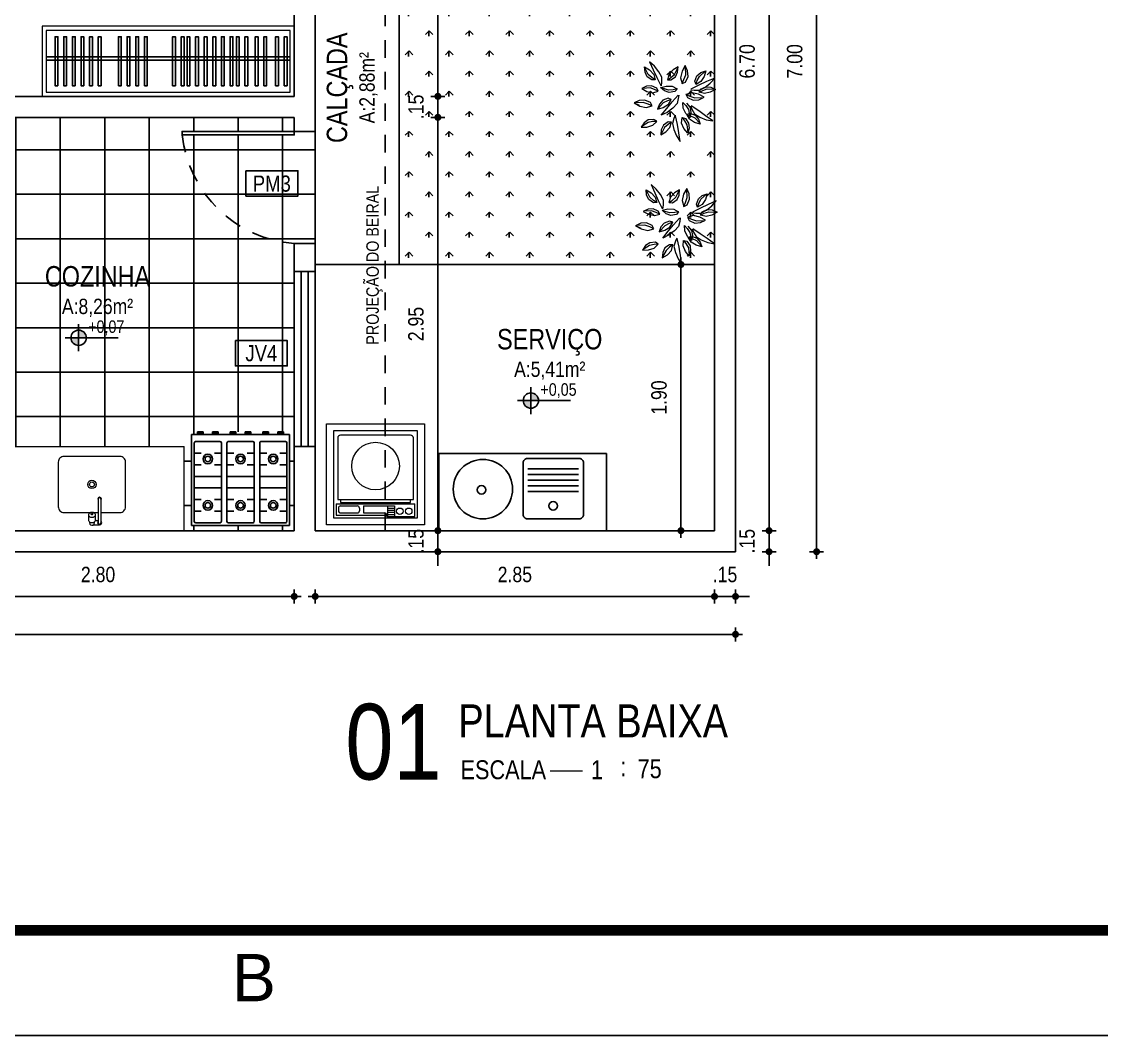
# Model space of a CAD drawing. Header units: millimetres. Extents: x 4762.7 to 4825.8, y 962.1 to 1006.6.
# Drawn here: x 4803.82 to 4811.52, y 962.06 to 969.29 of the extents above; entities that cross this region are included whole.
import ezdxf
from ezdxf.enums import TextEntityAlignment as Align

# ---------------------------------------------------------------- set-up
doc = ezdxf.new("R2010")
doc.units = ezdxf.units.MM
doc.linetypes.add('CONTINUO', pattern=[0])
doc.linetypes.add('HIDDEN2', pattern=[0.1875, 0.125, -0.0625])
for name, color, linetype in [('003', 3, 'Continuous'), ('a-pem-m', 6, 'Continuous'), ('A-PEN-G', 3, 'Continuous'), ('COTA', 7, 'Continuous'), ('COTAS', 7, 'Continuous'), ('COTAS01', 7, 'Continuous'), ('COZINHA', 6, 'Continuous'), ('DIVERSOS', 1, 'Continuous'), ('E-hatch', 8, 'Continuous'), ('E-txt-g', 3, 'Continuous'), ('E-TXT-Y', 2, 'Continuous'), ('ESPECIFICAÇÃO02', 7, 'Continuous'), ('ESQUQDRIA', 2, 'Continuous'), ('LAYER1', 2, 'Continuous'), ('LAYER7', 4, 'Continuous'), ('LINHA PISO', 9, 'Continuous')]:
    doc.layers.add(name, color=color, linetype=linetype)
doc.layers.add('E-Lay-9', color=9, linetype='Continuous', lineweight=9)
doc.layers.add('E-Txt-W', color=7, linetype='Continuous', lineweight=20)
doc.styles.add('ARIAL', font='arial.ttf', dxfattribs={"height": 2})
doc.styles.add('F2', font='ARIALN.TTF')
doc.styles.add('REG60', font='romans.shx', dxfattribs={"width": 0.8, "height": 0.15})
doc.styles.add('REG80', font='romans.shx', dxfattribs={"width": 0.8, "height": 0.2})
doc.dimstyles.new('ARQUITETURA', dxfattribs={"dimtxt": 0.11, "dimasz": 0.05, "dimexe": 0.1, "dimexo": 0, "dimgap": 0.1, "dimtad": 1, "dimzin": 5, "dimdsep": 46, "dimtxsty": 'F2', "dimblk": 'COTA', "dimcen": 0, "dimse1": 1, "dimse2": 1, "dimadec": 0, "dimazin": 0, "dimtfac": 2, "dimtix": 1, "dimtmove": 2, "dimatfit": 3, "dimldrblk": 'COTA', "dimfxl": 1, "dimtolj": 1, "dimtzin": 5, "dimarcsym": 0})

# ---------------------------------------------------------------- blocks, each defined once
blk = doc.blocks.new('COTA')
at = {"layer": 'COTA'}
for p, q in [((-1, 0), (1, 0)), ((0, 1), (0, -1))]:
    blk.add_line(p, q, dxfattribs=at)
at = {"layer": 'COTA', "const_width": 0.5}
blk.add_lwpolyline([(-0.25, 0, 1), (0.25, 0, 1)], format="xyb", close=True, dxfattribs=at)
blk = doc.blocks.new('*D236')
at = {"color": 0, "lineweight": -2}
blk.add_line((4809.152, 972.3106), (4809.152, 965.7106), dxfattribs=at)
at = {"color": 0, "lineweight": -2, "xscale": 0.05, "yscale": 0.05, "zscale": 0.05}
for p, rotation in [((4809.152, 972.3606), 90), ((4809.152, 965.6606), 270)]:
    blk.add_blockref('COTA', p, dxfattribs=dict(at, rotation=rotation))
at = {"color": 0, "insert": (4808.9958, 969.0106), "char_height": 0.11, "attachment_point": 5, "rotation": 90, "style": 'F2'}
blk.add_mtext('\\A1;6.70', dxfattribs=at)
blk = doc.blocks.new('*D237')
at = {"color": 0, "lineweight": -2}
for p, q in [((4809.152, 965.7106), (4809.152, 965.7606)), ((4809.152, 965.6606), (4809.152, 965.5106)), ((4809.152, 965.4606), (4809.152, 965.4106))]:
    blk.add_line(p, q, dxfattribs=at)
at = {"color": 0, "lineweight": -2, "xscale": 0.05, "yscale": 0.05, "zscale": 0.05}
for p, rotation in [((4809.152, 965.6606), 270), ((4809.152, 965.5106), 90)]:
    blk.add_blockref('COTA', p, dxfattribs=dict(at, rotation=rotation))
at = {"color": 0, "insert": (4808.9958, 965.5856), "char_height": 0.11, "attachment_point": 5, "rotation": 90, "style": 'F2'}
blk.add_mtext('\\A1;.15', dxfattribs=at)
blk = doc.blocks.new('*D238')
at = {"color": 0, "lineweight": -2}
blk.add_line((4809.4917, 972.4606), (4809.4917, 965.5606), dxfattribs=at)
at = {"color": 0, "lineweight": -2, "xscale": 0.05, "yscale": 0.05, "zscale": 0.05}
for p, rotation in [((4809.4917, 972.5106), 90), ((4809.4917, 965.5106), 270)]:
    blk.add_blockref('COTA', p, dxfattribs=dict(at, rotation=rotation))
at = {"color": 0, "insert": (4809.3355, 969.0106), "char_height": 0.11, "attachment_point": 5, "rotation": 90, "style": 'F2'}
blk.add_mtext('\\A1;7.00', dxfattribs=at)
blk = doc.blocks.new('*D239')
at = {"color": 0, "lineweight": -2}
for p, q in [((4808.7127, 965.1911), (4808.6627, 965.1911)), ((4808.9127, 965.1911), (4808.7627, 965.1911)), ((4808.9627, 965.1911), (4809.0127, 965.1911))]:
    blk.add_line(p, q, dxfattribs=at)
at = {"color": 0, "lineweight": -2, "xscale": 0.05, "yscale": 0.05, "zscale": 0.05}
blk.add_blockref('COTA', (4808.7627, 965.1911), dxfattribs=at)
at = {"color": 0, "lineweight": -2, "xscale": 0.05, "yscale": 0.05, "zscale": 0.05, "rotation": 180}
blk.add_blockref('COTA', (4808.9127, 965.1911), dxfattribs=at)
at = {"color": 0, "insert": (4808.8377, 965.3473), "char_height": 0.11, "attachment_point": 5, "style": 'F2'}
blk.add_mtext('\\A1;.15', dxfattribs=at)
blk = doc.blocks.new('*D240')
at = {"color": 0, "lineweight": -2}
blk.add_line((4808.7127, 965.1911), (4805.9627, 965.1911), dxfattribs=at)
at = {"color": 0, "lineweight": -2, "xscale": 0.05, "yscale": 0.05, "zscale": 0.05, "rotation": 180}
blk.add_blockref('COTA', (4805.9127, 965.1911), dxfattribs=at)
at = {"color": 0, "lineweight": -2, "xscale": 0.05, "yscale": 0.05, "zscale": 0.05}
blk.add_blockref('COTA', (4808.7627, 965.1911), dxfattribs=at)
at = {"color": 0, "insert": (4807.3377, 965.3473), "char_height": 0.11, "attachment_point": 5, "style": 'F2'}
blk.add_mtext('\\A1;2.85', dxfattribs=at)
blk = doc.blocks.new('*D241')
at = {"color": 0, "lineweight": -2}
blk.add_line((4805.7127, 965.1911), (4803.0127, 965.1911), dxfattribs=at)
at = {"color": 0, "lineweight": -2, "xscale": 0.05, "yscale": 0.05, "zscale": 0.05, "rotation": 180}
blk.add_blockref('COTA', (4802.9627, 965.1911), dxfattribs=at)
at = {"color": 0, "lineweight": -2, "xscale": 0.05, "yscale": 0.05, "zscale": 0.05}
blk.add_blockref('COTA', (4805.7627, 965.1911), dxfattribs=at)
at = {"color": 0, "insert": (4804.3627, 965.3473), "char_height": 0.11, "attachment_point": 5, "style": 'F2'}
blk.add_mtext('\\A1;2.80', dxfattribs=at)
blk = doc.blocks.new('TXT-AMB75')
at = {"layer": 'E-txt-g', "style": 'REG80', "width": 0.8, "flags": 8}
blk.add_attdef('TXT', text='', height=0.2, dxfattribs=at).set_placement((0.005, 0.296), align=Align.CENTER)
at = {"layer": 'E-Txt-W', "style": 'REG60', "width": 0.8, "flags": 8}
blk.add_attdef('TXT', text='', height=0.15, dxfattribs=at).set_placement((0.005, 0.027), align=Align.CENTER)
blk = doc.blocks.new('Fogão03_6')
at = {"layer": 'a-pem-m', "color": 8}
for p, q in [((-0.35, -0.65), (-0.35, 0)), ((-0.35, 0), (0.35, 0)), ((-0.35, 0), (0.35, 0)), ((-0.35, -0.65), (-0.35, 0)), ((-0.33, -0.59), (-0.33, -0.03)), ((-0.33, -0.59), (-0.33, -0.03)), ((-0.32, -0.02), (-0.1467, -0.02)), ((-0.32, -0.02), (-0.1467, -0.02)), ((-0.1367, -0.59), (-0.1367, -0.03)), ((-0.1367, -0.59), (-0.1367, -0.03)), ((-0.0967, -0.59), (-0.0967, -0.03)), ((-0.0967, -0.59), (-0.0967, -0.03)), ((-0.0867, -0.02), (0.0867, -0.02)), ((-0.0867, -0.02), (0.0867, -0.02)), ((0.0967, -0.59), (0.0967, -0.03)), ((0.0967, -0.59), (0.0967, -0.03)), ((0.1367, -0.59), (0.1367, -0.03)), ((0.1367, -0.59), (0.1367, -0.03)), ((0.1467, -0.02), (0.32, -0.02)), ((0.1467, -0.02), (0.32, -0.02)), ((0.33, -0.59), (0.33, -0.03)), ((0.33, -0.59), (0.33, -0.03)), ((0.35, -0.65), (0.35, 0)), ((0.35, -0.65), (0.35, 0)), ((-0.33, -0.1029), (-0.28, -0.1029)), ((-0.33, -0.1029), (-0.28, -0.1029)), ((-0.1867, -0.1029), (-0.1367, -0.1029)), ((-0.1867, -0.1029), (-0.1367, -0.1029)), ((-0.0967, -0.1029), (-0.0467, -0.1029)), ((-0.0967, -0.1029), (-0.0467, -0.1029)), ((0.0467, -0.1029), (0.0967, -0.1029)), ((0.0467, -0.1029), (0.0967, -0.1029)), ((0.1367, -0.1029), (0.1867, -0.1029)), ((0.1367, -0.1029), (0.1867, -0.1029)), ((0.28, -0.1029), (0.33, -0.1029)), ((0.28, -0.1029), (0.33, -0.1029)), ((-0.33, -0.1857), (-0.28, -0.1857)), ((-0.33, -0.1857), (-0.28, -0.1857)), ((-0.1867, -0.1857), (-0.1367, -0.1857)), ((-0.1867, -0.1857), (-0.1367, -0.1857)), ((-0.0967, -0.1857), (-0.0467, -0.1857)), ((-0.0967, -0.1857), (-0.0467, -0.1857)), ((0.0467, -0.1857), (0.0967, -0.1857)), ((0.0467, -0.1857), (0.0967, -0.1857)), ((0.1367, -0.1857), (0.1867, -0.1857)), ((0.1367, -0.1857), (0.1867, -0.1857)), ((0.28, -0.1857), (0.33, -0.1857)), ((0.28, -0.1857), (0.33, -0.1857)), ((-0.33, -0.2686), (-0.1367, -0.2686)), ((-0.33, -0.2686), (-0.1367, -0.2686)), ((-0.0967, -0.2686), (0.0967, -0.2686)), ((-0.0967, -0.2686), (0.0967, -0.2686)), ((0.1367, -0.2686), (0.33, -0.2686)), ((0.1367, -0.2686), (0.33, -0.2686)), ((-0.33, -0.3514), (-0.1367, -0.3514)), ((-0.33, -0.3514), (-0.1367, -0.3514)), ((-0.0967, -0.3514), (0.0967, -0.3514)), ((-0.0967, -0.3514), (0.0967, -0.3514)), ((0.1367, -0.3514), (0.33, -0.3514)), ((0.1367, -0.3514), (0.33, -0.3514)), ((-0.33, -0.4343), (-0.28, -0.4343)), ((-0.33, -0.4343), (-0.28, -0.4343)), ((-0.1867, -0.4343), (-0.1367, -0.4343)), ((-0.1867, -0.4343), (-0.1367, -0.4343)), ((-0.0967, -0.4343), (-0.0467, -0.4343)), ((-0.0967, -0.4343), (-0.0467, -0.4343)), ((0.0467, -0.4343), (0.0967, -0.4343)), ((0.0467, -0.4343), (0.0967, -0.4343)), ((0.1367, -0.4343), (0.1867, -0.4343)), ((0.1367, -0.4343), (0.1867, -0.4343)), ((0.28, -0.4343), (0.33, -0.4343)), ((0.28, -0.4343), (0.33, -0.4343)), ((-0.33, -0.5171), (-0.28, -0.5171)), ((-0.33, -0.5171), (-0.28, -0.5171)), ((-0.1867, -0.5171), (-0.1367, -0.5171)), ((-0.1867, -0.5171), (-0.1367, -0.5171)), ((-0.0967, -0.5171), (-0.0467, -0.5171)), ((-0.0967, -0.5171), (-0.0467, -0.5171)), ((0.0467, -0.5171), (0.0967, -0.5171)), ((0.0467, -0.5171), (0.0967, -0.5171)), ((0.1367, -0.5171), (0.1867, -0.5171)), ((0.1367, -0.5171), (0.1867, -0.5171)), ((0.28, -0.5171), (0.33, -0.5171)), ((0.28, -0.5171), (0.33, -0.5171)), ((-0.32, -0.6), (-0.1467, -0.6)), ((-0.32, -0.6), (-0.1467, -0.6)), ((-0.0867, -0.6), (0.0867, -0.6)), ((-0.0867, -0.6), (0.0867, -0.6)), ((0.1467, -0.6), (0.32, -0.6)), ((0.1467, -0.6), (0.32, -0.6)), ((-0.35, -0.65), (0.35, -0.65)), ((-0.35, -0.65), (0.35, -0.65)), ((-0.3068, -0.65), (-0.3068, -0.67)), ((-0.3068, -0.65), (-0.3068, -0.67)), ((-0.2669, -0.66), (-0.3068, -0.66)), ((-0.2669, -0.66), (-0.3068, -0.66)), ((-0.2669, -0.67), (-0.3068, -0.67)), ((-0.2669, -0.67), (-0.3068, -0.67)), ((-0.2669, -0.65), (-0.2669, -0.67)), ((-0.2669, -0.65), (-0.2669, -0.67)), ((-0.1998, -0.65), (-0.1998, -0.67)), ((-0.1998, -0.65), (-0.1998, -0.67)), ((-0.1599, -0.66), (-0.1998, -0.66)), ((-0.1599, -0.66), (-0.1998, -0.66)), ((-0.1599, -0.67), (-0.1998, -0.67)), ((-0.1599, -0.67), (-0.1998, -0.67)), ((-0.1599, -0.65), (-0.1599, -0.67)), ((-0.1599, -0.65), (-0.1599, -0.67)), ((-0.0734, -0.65), (-0.0734, -0.67)), ((-0.0734, -0.65), (-0.0734, -0.67)), ((-0.0335, -0.66), (-0.0734, -0.66)), ((-0.0335, -0.66), (-0.0734, -0.66)), ((-0.0335, -0.67), (-0.0734, -0.67)), ((-0.0335, -0.67), (-0.0734, -0.67)), ((-0.0335, -0.65), (-0.0335, -0.67)), ((-0.0335, -0.65), (-0.0335, -0.67)), ((0.0335, -0.65), (0.0335, -0.67)), ((0.0335, -0.65), (0.0335, -0.67)), ((0.0734, -0.66), (0.0335, -0.66)), ((0.0734, -0.66), (0.0335, -0.66)), ((0.0734, -0.67), (0.0335, -0.67)), ((0.0734, -0.67), (0.0335, -0.67)), ((0.0734, -0.65), (0.0734, -0.67)), ((0.0734, -0.65), (0.0734, -0.67)), ((0.1599, -0.65), (0.1599, -0.67)), ((0.1599, -0.65), (0.1599, -0.67)), ((0.1998, -0.66), (0.1599, -0.66)), ((0.1998, -0.66), (0.1599, -0.66)), ((0.1998, -0.67), (0.1599, -0.67)), ((0.1998, -0.67), (0.1599, -0.67)), ((0.1998, -0.65), (0.1998, -0.67)), ((0.1998, -0.65), (0.1998, -0.67)), ((0.2669, -0.65), (0.2669, -0.67)), ((0.2669, -0.65), (0.2669, -0.67)), ((0.3067, -0.66), (0.2669, -0.66)), ((0.3067, -0.66), (0.2669, -0.66)), ((0.3067, -0.67), (0.2669, -0.67)), ((0.3067, -0.67), (0.2669, -0.67)), ((0.3067, -0.65), (0.3067, -0.67)), ((0.3067, -0.65), (0.3067, -0.67))]:
    blk.add_line(p, q, dxfattribs=at)
for centre, radius in [((-0.2333, -0.1443), 0.0341), ((-0.2333, -0.1443), 0.0341), ((-0.2333, -0.1443), 0.02), ((-0.2333, -0.1443), 0.02), ((0, -0.1443), 0.0341), ((0, -0.1443), 0.0341), ((0, -0.1443), 0.02), ((0, -0.1443), 0.02), ((0.2333, -0.1443), 0.0341), ((0.2333, -0.1443), 0.0341), ((0.2333, -0.1443), 0.02), ((0.2333, -0.1443), 0.02), ((-0.2333, -0.4757), 0.0341), ((-0.2333, -0.4757), 0.0341), ((-0.2333, -0.4757), 0.02), ((-0.2333, -0.4757), 0.02), ((0, -0.4757), 0.0341), ((0, -0.4757), 0.0341), ((0, -0.4757), 0.02), ((0, -0.4757), 0.02), ((0.2333, -0.4757), 0.0341), ((0.2333, -0.4757), 0.0341), ((0.2333, -0.4757), 0.02), ((0.2333, -0.4757), 0.02)]:
    blk.add_circle(centre, radius, dxfattribs=at)
for centre, start, end in [((-0.32, -0.03), 89.99946, 179.99964), ((-0.32, -0.03), 89.99946, 179.99964), ((-0.1467, -0.03), 359.99964, 89.99946), ((-0.1467, -0.03), 359.99964, 89.99946), ((-0.0867, -0.03), 89.99946, 179.99964), ((-0.0867, -0.03), 89.99946, 179.99964), ((0.0867, -0.03), 359.99964, 89.99946), ((0.0867, -0.03), 359.99964, 89.99946), ((0.1467, -0.03), 89.99946, 179.99964), ((0.1467, -0.03), 89.99946, 179.99964), ((0.32, -0.03), 359.99964, 89.99946), ((0.32, -0.03), 359.99964, 89.99946), ((-0.32, -0.59), 179.99964, 269.99946), ((-0.32, -0.59), 179.99964, 269.99946), ((-0.1467, -0.59), 269.99946, 359.99964), ((-0.1467, -0.59), 269.99946, 359.99964), ((-0.0867, -0.59), 179.99964, 269.99946), ((-0.0867, -0.59), 179.99964, 269.99946), ((0.0867, -0.59), 269.99946, 359.99964), ((0.0867, -0.59), 269.99946, 359.99964), ((0.1467, -0.59), 179.99964, 269.99946), ((0.1467, -0.59), 179.99964, 269.99946), ((0.32, -0.59), 269.99946, 359.99964), ((0.32, -0.59), 269.99946, 359.99964)]:
    blk.add_arc(centre, 0.01, start, end, dxfattribs=at)
blk = doc.blocks.new('*D255')
at = {"color": 0, "lineweight": -2}
blk.add_line((4806.7881, 972.3106), (4806.7881, 968.8106), dxfattribs=at)
at = {"color": 0, "lineweight": -2, "xscale": 0.05, "yscale": 0.05, "zscale": 0.05}
for p, rotation in [((4806.7881, 972.3606), 90), ((4806.7881, 968.7606), 270)]:
    blk.add_blockref('COTA', p, dxfattribs=dict(at, rotation=rotation))
at = {"color": 0, "insert": (4806.6319, 970.5606), "char_height": 0.11, "attachment_point": 5, "rotation": 90, "style": 'F2'}
blk.add_mtext('\\A1;3.60', dxfattribs=at)
blk = doc.blocks.new('*D256')
at = {"color": 0, "lineweight": -2}
for p, q in [((4806.7881, 968.8106), (4806.7881, 968.8606)), ((4806.7881, 968.7606), (4806.7881, 968.6106)), ((4806.7881, 968.5606), (4806.7881, 968.5106))]:
    blk.add_line(p, q, dxfattribs=at)
at = {"color": 0, "lineweight": -2, "xscale": 0.05, "yscale": 0.05, "zscale": 0.05}
for p, rotation in [((4806.7881, 968.7606), 270), ((4806.7881, 968.6106), 90)]:
    blk.add_blockref('COTA', p, dxfattribs=dict(at, rotation=rotation))
at = {"color": 0, "insert": (4806.6319, 968.6856), "char_height": 0.11, "attachment_point": 5, "rotation": 90, "style": 'F2'}
blk.add_mtext('\\A1;.15', dxfattribs=at)
blk = doc.blocks.new('*D257')
at = {"color": 0, "lineweight": -2}
blk.add_line((4806.7881, 968.5606), (4806.7881, 965.7106), dxfattribs=at)
at = {"color": 0, "lineweight": -2, "xscale": 0.05, "yscale": 0.05, "zscale": 0.05}
for p, rotation in [((4806.7881, 968.6106), 90), ((4806.7881, 965.6606), 270)]:
    blk.add_blockref('COTA', p, dxfattribs=dict(at, rotation=rotation))
at = {"color": 0, "insert": (4806.6319, 967.1356), "char_height": 0.11, "attachment_point": 5, "rotation": 90, "style": 'F2'}
blk.add_mtext('\\A1;2.95', dxfattribs=at)
blk = doc.blocks.new('*D258')
at = {"color": 0, "lineweight": -2}
for p, q in [((4806.7881, 965.7106), (4806.7881, 965.7606)), ((4806.7881, 965.6606), (4806.7881, 965.5106)), ((4806.7881, 965.4606), (4806.7881, 965.4106))]:
    blk.add_line(p, q, dxfattribs=at)
at = {"color": 0, "lineweight": -2, "xscale": 0.05, "yscale": 0.05, "zscale": 0.05}
for p, rotation in [((4806.7881, 965.6606), 270), ((4806.7881, 965.5106), 90)]:
    blk.add_blockref('COTA', p, dxfattribs=dict(at, rotation=rotation))
at = {"color": 0, "insert": (4806.6319, 965.5856), "char_height": 0.11, "attachment_point": 5, "rotation": 90, "style": 'F2'}
blk.add_mtext('\\A1;.15', dxfattribs=at)
blk = doc.blocks.new('*D269')
at = {"color": 0, "lineweight": -2}
blk.add_line((4808.8627, 964.9205), (4783.9627, 964.9205), dxfattribs=at)
at = {"color": 0, "lineweight": -2, "xscale": 0.05, "yscale": 0.05, "zscale": 0.05, "rotation": 180}
blk.add_blockref('COTA', (4783.9127, 964.9205), dxfattribs=at)
at = {"color": 0, "lineweight": -2, "xscale": 0.05, "yscale": 0.05, "zscale": 0.05}
blk.add_blockref('COTA', (4808.9127, 964.9205), dxfattribs=at)
at = {"color": 0, "insert": (4796.4127, 965.0767), "char_height": 0.11, "attachment_point": 5, "style": 'F2'}
blk.add_mtext('\\A1;25.00', dxfattribs=at)
blk = doc.blocks.new('NIVEL')
at = {"layer": 'DIVERSOS'}
h = blk.add_hatch(color=7, dxfattribs=at)
h.paths.add_polyline_path([(0, 0.137, 0.414214), (-0.137, 0), (0, 0)])
h.paths.add_polyline_path([(0, 0), (0, -0.137, 0.414214), (0.137, 0)])
at = {"layer": 'DIVERSOS', "color": 7}
for p, q in [((0, 0.242), (0, -0.242)), ((0.709, 0), (-0.242, 0))]:
    blk.add_line(p, q, dxfattribs=at)
blk.add_circle((0, 0), 0.137, dxfattribs=at)
blk = doc.blocks.new('PRANCHA')
at = {"color": 7}
blk.add_lwpolyline([(0, 0), (84.1, 0), (84.1, 59.4), (0, 59.4)], close=True, dxfattribs=at)
at = {"color": 1, "const_width": 0.1}
blk.add_lwpolyline([(2.5, 58.4), (83.1, 58.4), (83.1, 1), (2.5, 1)], close=True, dxfattribs=at)
at = {"color": 7, "linetype": 'Continuous', "style": 'ARIAL'}
blk.add_text('B', height=0.45, dxfattribs=at).set_placement((57.052, 0.55), align=Align.MIDDLE)
blk = doc.blocks.new('*D299')
at = {"color": 0, "lineweight": -2}
blk.add_line((4808.5231, 965.7106), (4808.5231, 967.5106), dxfattribs=at)
at = {"color": 0, "lineweight": -2, "xscale": 0.05, "yscale": 0.05, "zscale": 0.05}
for p, rotation in [((4808.5231, 967.5606), 90), ((4808.5231, 965.6606), 270)]:
    blk.add_blockref('COTA', p, dxfattribs=dict(at, rotation=rotation))
at = {"color": 0, "insert": (4808.367, 966.6106), "char_height": 0.11, "attachment_point": 5, "rotation": 90, "style": 'F2'}
blk.add_mtext('\\A1;1.90', dxfattribs=at)
blk = doc.blocks.new('Maquina de Lavar')
at = {"layer": 'E-Lay-9', "color": 8}
for p, q in [((0.3, 0), (-0.3, 0)), ((-0.3, 0), (-0.3, -0.62)), ((-0.08, -0.01), (-0.28, -0.01)), ((-0.28, -0.01), (-0.28, -0.1)), ((-0.1357, -0.085), (-0.1357, -0.01)), ((-0.0857, -0.025), (-0.1357, -0.025)), ((-0.0857, -0.04), (-0.1357, -0.04)), ((-0.0857, -0.055), (-0.1357, -0.055)), ((-0.0857, -0.07), (-0.1357, -0.07)), ((-0.0857, -0.085), (-0.0857, -0.01)), ((-0.08, -0.01), (-0.08, -0.02)), ((0.28, -0.02), (-0.08, -0.02)), ((0.085, -0.035), (-0.065, -0.035)), ((0.085, -0.085), (0.085, -0.035)), ((0.115, -0.07), (0.115, -0.05)), ((0.25, -0.035), (0.13, -0.035)), ((0.265, -0.07), (0.265, -0.05)), ((0.28, -0.1), (0.28, -0.02)), ((0.3, -0.62), (0.3, 0)), ((0.28, -0.1), (-0.28, -0.1)), ((0.27, -0.13), (-0.27, -0.13)), ((-0.27, -0.13), (-0.27, -0.57)), ((0.25, -0.11), (-0.25, -0.11)), ((-0.25, -0.11), (-0.25, -0.13)), ((0.085, -0.085), (-0.1357, -0.085)), ((0.25, -0.085), (0.13, -0.085)), ((0.25, -0.13), (0.25, -0.11)), ((0.27, -0.57), (0.27, -0.13)), ((-0.25, -0.59), (0.25, -0.59)), ((-0.3, -0.62), (0.3, -0.62))]:
    blk.add_line(p, q, dxfattribs=at)
for centre, radius in [((-0.2372, -0.0475), 0.0227), ((-0.1735, -0.0475), 0.0227), ((0, -0.37), 0.1701)]:
    blk.add_circle(centre, radius, dxfattribs=at)
for centre, radius, start, end in [((-0.065, -0.02), 0.015, 180, 270), ((0.13, -0.05), 0.015, 90, 180), ((0.13, -0.07), 0.015, 180, 270), ((0.25, -0.05), 0.015, 360, 90), ((0.25, -0.07), 0.015, 270, 360), ((-0.25, -0.57), 0.02, 180, 270), ((0.25, -0.57), 0.02, 270, 360)]:
    blk.add_arc(centre, radius, start, end, dxfattribs=at)
blk = doc.blocks.new('A$C656368A0')
at = {"layer": 'COTAS01', "color": 8}
for p, q in [((0, 1.1964), (0, 0)), ((0, 1.1964), (0.5505, 1.1964)), ((0.1097, 0.997), (0.1097, 0.6345)), ((0.1497, 0.997), (0.1497, 0.6345)), ((0.1897, 0.997), (0.1897, 0.6345)), ((0.2298, 0.997), (0.2298, 0.6345)), ((0.2698, 0.997), (0.2698, 0.6345)), ((0, 0), (0.5505, 0))]:
    blk.add_line(p, q, dxfattribs=at)
for centre in [(0.3736, 0.8158), (0.2591, 0.3053)]:
    blk.add_circle(centre, 0.0307, dxfattribs=at)
at = {"layer": 'ESPECIFICAÇÃO02', "color": 8}
blk.add_lwpolyline([(0.4658, 0.6329, -0.414214), (0.4357, 0.6029), (0.0655, 0.6029, -0.414214), (0.0354, 0.6329), (0.0354, 1.0032, -0.414214), (0.0655, 1.0332), (0.4357, 1.0332, -0.414214), (0.4658, 1.0032)], format="xyb", close=True, dxfattribs=at)
blk.add_circle((0.2541, 0.3149), 0.212, dxfattribs=at)
blk = doc.blocks.new('arb-pl48')
at = {"color": 8}
for p, q in [((0.059, 0.55), (0.01, 0.624)), ((0.01, 0.624), (0.028, 0.508)), ((-0.106, 0.447), (-0.088, 0.514)), ((-0.1, 0.379), (-0.106, 0.447)), ((-0.088, 0.514), (-0.039, 0.453)), ((-0.076, 0.404), (-0.088, 0.502)), ((-0.039, 0.453), (-0.008, 0.379)), ((0.028, 0.508), (0.047, 0.398)), ((0.095, 0.465), (0.059, 0.55)), ((0.114, 0.385), (0.095, 0.465)), ((0.147, 0.438), (0.127, 0.367)), ((0.201, 0.497), (0.147, 0.438)), ((0.171, 0.397), (0.219, 0.438)), ((0.268, 0.537), (0.201, 0.497)), ((0.219, 0.438), (0.264, 0.526)), ((0.233, 0.407), (0.262, 0.468)), ((0.262, 0.468), (0.268, 0.537)), ((0.45, 0.432), (0.374, 0.408)), ((0.528, 0.434), (0.45, 0.432)), ((0.489, 0.376), (0.528, 0.434)), ((-0.334, 0.335), (-0.42, 0.352)), ((-0.42, 0.352), (-0.325, 0.283)), ((-0.247, 0.3), (-0.334, 0.335)), ((-0.231, 0.328), (-0.255, 0.393)), ((-0.255, 0.393), (-0.18, 0.371)), ((-0.182, 0.31), (-0.248, 0.383)), ((-0.178, 0.257), (-0.247, 0.3)), ((-0.188, 0.276), (-0.231, 0.328)), ((-0.125, 0.283), (-0.182, 0.31)), ((-0.18, 0.371), (-0.113, 0.329)), ((-0.131, 0.241), (-0.118, 0.309)), ((-0.118, 0.309), (-0.064, 0.253)), ((-0.097, 0.201), (-0.117, 0.297)), ((-0.113, 0.329), (-0.075, 0.266)), ((-0.057, 0.318), (-0.1, 0.379)), ((-0.045, 0.349), (-0.076, 0.404)), ((-0.015, 0.306), (-0.057, 0.318)), ((-0.014, 0.306), (-0.045, 0.349)), ((-0.008, 0.379), (-0.014, 0.306)), ((0.047, 0.398), (0.071, 0.282)), ((0.077, 0.276), (0.095, 0.318)), ((0.095, 0.318), (0.114, 0.385)), ((0.127, 0.367), (0.171, 0.397)), ((0.128, 0.367), (0.172, 0.364)), ((0.172, 0.364), (0.233, 0.407)), ((0.374, 0.408), (0.321, 0.357)), ((0.321, 0.357), (0.375, 0.36)), ((0.322, 0.356), (0.359, 0.331)), ((0.359, 0.331), (0.433, 0.338)), ((0.375, 0.36), (0.436, 0.372)), ((0.433, 0.338), (0.489, 0.376)), ((0.436, 0.372), (0.519, 0.426)), ((-0.325, 0.283), (-0.234, 0.218)), ((-0.234, 0.218), (-0.135, 0.153)), ((-0.118, 0.251), (-0.188, 0.276)), ((-0.144, 0.197), (-0.178, 0.257)), ((-0.127, 0.153), (-0.144, 0.197)), ((-0.119, 0.174), (-0.131, 0.241)), ((-0.075, 0.266), (-0.125, 0.283)), ((-0.071, 0.117), (-0.119, 0.174)), ((-0.076, 0.265), (-0.118, 0.251)), ((-0.062, 0.149), (-0.097, 0.201)), ((-0.064, 0.253), (-0.028, 0.182)), ((-0.026, 0.109), (-0.062, 0.149)), ((-0.028, 0.182), (-0.026, 0.109)), ((0.053, 0.123), (0.109, 0.182)), ((0.109, 0.182), (0.184, 0.238)), ((0.189, 0.186), (0.118, 0.1)), ((0.234, 0.173), (0.167, 0.13)), ((0.184, 0.238), (0.262, 0.277)), ((0.262, 0.277), (0.189, 0.186)), ((0.309, 0.195), (0.234, 0.173)), ((0.236, 0.112), (0.302, 0.185)), ((0.286, 0.129), (0.309, 0.195)), ((0.461, 0.174), (0.382, 0.152)), ((0.382, 0.153), (0.404, 0.109)), ((0.382, 0.152), (0.435, 0.128)), ((0.546, 0.155), (0.461, 0.174)), ((0.621, 0.114), (0.546, 0.155)), ((0.621, 0.111), (0.552, 0.143)), ((-0.235, 0.072), (-0.304, 0.039)), ((-0.304, 0.039), (-0.229, -0.002)), ((-0.183, 0.047), (-0.291, 0.042)), ((-0.161, 0.078), (-0.235, 0.072)), ((-0.118, 0.024), (-0.183, 0.047)), ((-0.087, 0.043), (-0.161, 0.078)), ((-0.144, -0.021), (-0.065, 0.001)), ((-0.065, 0.001), (-0.118, 0.024)), ((-0.065, -0.001), (-0.087, 0.043)), ((0.03, 0.009), (0.036, 0.055)), ((0.036, 0.055), (0.053, 0.123)), ((0.118, 0.1), (0.039, 0.011)), ((0.167, 0.13), (0.129, 0.067)), ((0.129, 0.067), (0.179, 0.084)), ((0.13, 0.067), (0.172, 0.052)), ((0.172, 0.052), (0.242, 0.078)), ((0.179, 0.084), (0.236, 0.112)), ((0.242, 0.078), (0.286, 0.129)), ((0.404, 0.109), (0.478, 0.075)), ((0.435, 0.128), (0.5, 0.106)), ((0.478, 0.075), (0.552, 0.081)), ((0.5, 0.106), (0.608, 0.111)), ((0.552, 0.081), (0.621, 0.114)), ((-0.456, -0.066), (-0.387, -0.028)), ((-0.393, -0.096), (-0.456, -0.066)), ((-0.345, -0.073), (-0.444, -0.068)), ((-0.326, -0.101), (-0.393, -0.096)), ((-0.387, -0.028), (-0.31, -0.011)), ((-0.314, -0.092), (-0.387, -0.149)), ((-0.286, -0.052), (-0.345, -0.073)), ((-0.338, -0.168), (-0.237, -0.121)), ((-0.258, -0.07), (-0.326, -0.101)), ((-0.242, -0.053), (-0.314, -0.092)), ((-0.31, -0.011), (-0.238, -0.029)), ((-0.238, -0.029), (-0.286, -0.052)), ((-0.261, -0.169), (-0.198, -0.131)), ((-0.238, -0.03), (-0.258, -0.07)), ((-0.173, -0.054), (-0.242, -0.053)), ((-0.237, -0.121), (-0.131, -0.068)), ((-0.229, -0.002), (-0.144, -0.021)), ((-0.198, -0.131), (-0.215, -0.181)), ((-0.198, -0.132), (-0.183, -0.174)), ((-0.127, -0.06), (-0.173, -0.054)), ((-0.015, -0.142), (-0.059, -0.163)), ((-0.016, -0.142), (-0.039, -0.194)), ((0.006, -0.22), (-0.016, -0.142)), ((0.052, -0.07), (0.081, -0.036)), ((0.052, -0.071), (0.104, -0.06)), ((0.116, -0.106), (0.052, -0.071)), ((0.081, -0.036), (0.155, -0.023)), ((0.104, -0.06), (0.167, -0.056)), ((0.195, -0.11), (0.116, -0.106)), ((0.155, -0.023), (0.218, -0.046)), ((0.167, -0.056), (0.26, -0.086)), ((0.271, -0.091), (0.195, -0.11)), ((0.218, -0.046), (0.271, -0.091)), ((0.26, -0.111), (0.254, -0.157)), ((0.321, -0.221), (0.268, -0.116)), ((0.373, -0.022), (0.301, -0.04)), ((0.301, -0.04), (0.349, -0.063)), ((0.302, -0.041), (0.321, -0.081)), ((0.321, -0.081), (0.389, -0.112)), ((0.349, -0.063), (0.409, -0.084)), ((0.45, -0.039), (0.373, -0.022)), ((0.389, -0.112), (0.456, -0.107)), ((0.409, -0.084), (0.507, -0.079)), ((0.519, -0.077), (0.45, -0.039)), ((0.456, -0.107), (0.519, -0.077)), ((-0.387, -0.149), (-0.445, -0.215)), ((-0.445, -0.215), (-0.338, -0.168)), ((-0.326, -0.311), (-0.304, -0.236)), ((-0.243, -0.238), (-0.316, -0.304)), ((-0.304, -0.236), (-0.261, -0.169)), ((-0.209, -0.244), (-0.26, -0.287)), ((-0.215, -0.181), (-0.243, -0.238)), ((-0.183, -0.174), (-0.209, -0.244)), ((-0.059, -0.163), (-0.093, -0.238)), ((-0.093, -0.238), (-0.087, -0.311)), ((-0.039, -0.194), (-0.062, -0.259)), ((-0.062, -0.259), (-0.057, -0.368)), ((-0.013, -0.305), (0.006, -0.22)), ((0.088, -0.264), (0.043, -0.351)), ((0.073, -0.232), (0.045, -0.293)), ((0.134, -0.19), (0.073, -0.232)), ((0.136, -0.222), (0.088, -0.264)), ((0.106, -0.322), (0.16, -0.264)), ((0.179, -0.193), (0.134, -0.19)), ((0.18, -0.193), (0.136, -0.222)), ((0.16, -0.264), (0.18, -0.193)), ((0.254, -0.157), (0.253, -0.227)), ((0.253, -0.227), (0.292, -0.299)), ((0.368, -0.323), (0.321, -0.221)), ((0.361, -0.264), (0.341, -0.193)), ((0.341, -0.193), (0.385, -0.222)), ((0.342, -0.193), (0.386, -0.19)), ((0.415, -0.322), (0.361, -0.264)), ((0.385, -0.222), (0.433, -0.264)), ((0.386, -0.19), (0.447, -0.232)), ((0.433, -0.264), (0.477, -0.351)), ((0.447, -0.232), (0.476, -0.293)), ((-0.26, -0.287), (-0.326, -0.311)), ((-0.087, -0.311), (-0.054, -0.381)), ((-0.054, -0.381), (-0.013, -0.305)), ((0.045, -0.293), (0.039, -0.363)), ((0.039, -0.363), (0.106, -0.322)), ((0.292, -0.299), (0.349, -0.372)), ((0.349, -0.372), (0.415, -0.43)), ((0.415, -0.43), (0.368, -0.323)), ((0.482, -0.363), (0.415, -0.322)), ((0.476, -0.293), (0.482, -0.363))]:
    blk.add_line(p, q, dxfattribs=at)
blk = doc.blocks.new('IND_DES')
at = {"layer": 'E-Txt-W', "color": 7}
blk.add_line((0.0269, -0.2428), (0.1984, -0.2428), dxfattribs=at)
at = {"layer": 'E-txt-g', "color": 7, "style": 'F2'}
for s, p in [('ESCALA', (-0.4463, -0.2864)), ('1', (0.2426, -0.2864)), (':', (0.3988, -0.2706))]:
    blk.add_text(s, height=0.1, dxfattribs=at).set_placement(p)
blk.add_attdef('ESCALA', (0.4897, -0.2812), '', height=0.1, dxfattribs=at)
at = {"layer": 'E-Txt-W', "color": 6, "style": 'F2'}
blk.add_attdef('00', text='', height=0.4, dxfattribs=at).set_placement((-0.7083, -0.2881), align=Align.CENTER)
at = {"layer": 'E-TXT-Y', "color": 7, "style": 'F2'}
for tag, p in [('PROJETO', (-0.4563, 0.1829)), ('DESENHO', (-0.4582, -0.0658))]:
    blk.add_attdef(tag, p, '', height=0.175, dxfattribs=at)

msp = doc.modelspace()

# ---------------------------------------------------------------- hatches: boundary and pattern name
h = msp.add_hatch()
h.set_pattern_fill('ANSI37', color=8, scale=0.1, angle=45, style=0)
h.set_pattern_definition([(90, (0, 0.32172), (-0.3175, 6e-17), []), (180, (0, 0.32172), (-6e-17, -0.3175), [])])
h.paths.add_polyline_path([(4804.9604, 968.5106), (4805.7627, 968.5106), (4805.7627, 968.6106), (4802.8127, 968.6106), (4802.8127, 967.3606), (4802.9627, 967.3606), (4802.9627, 967.0606), (4802.9607, 966.4606), (4802.9627, 966.4606), (4802.9627, 965.6606), (4803.6629, 965.6606), (4803.6629, 966.2606), (4804.9762, 966.2606), (4804.9762, 965.6606), (4805.7627, 965.6606), (4805.7627, 966.2606), (4805.7627, 967.5106), (4805.7627, 967.7106, -0.369339)])
h.paths.add_polyline_path([(4804.2789, 967.0377, -1), (4804.1693, 967.0377, -1)], flags=16)
h.paths.add_polyline_path([(4805.0729, 966.3667), (4805.1127, 966.3667), (4805.1798, 966.3645), (4805.1798, 966.3667), (4805.2197, 966.3667), (4805.3062, 966.3633), (4805.3062, 966.3667), (4805.3461, 966.3667), (4805.4131, 966.3632), (4805.4131, 966.3667), (4805.453, 966.3667), (4805.5395, 966.3605), (4805.5395, 966.3667), (4805.5794, 966.3667), (4805.6465, 966.3578), (4805.6465, 966.3667), (4805.7296, 966.3667), (4805.7296, 965.6967), (4805.0296, 965.6967), (4805.0296, 966.3467), (4805.0729, 966.3467)], flags=16)
h.paths.add_polyline_path([(4803.6271, 966.2347), (4803.6271, 966.2328), (4803.6386, 966.2328), (4803.6255, 966.2621), (4803.638, 966.2204), (4803.6298, 966.2204), (4803.6298, 965.6975), (4802.9948, 965.6975), (4802.9948, 966.2747), (4803.028, 966.278), (4803.0315, 966.2784), (4803.0354, 966.2788), (4803.0389, 966.2792), (4803.0876, 966.2846), (4803.1232, 966.2846), (4803.127, 966.2846), (4803.1305, 966.2846), (4803.1344, 966.2846), (4803.1379, 966.2846), (4803.1417, 966.2846), (4803.1452, 966.2846), (4803.1491, 966.2846), (4803.1525, 966.2846), (4803.1935, 966.2846), (4803.1935, 966.2821), (4803.2032, 966.2822), (4803.2055, 966.2823), (4803.2233, 966.2823), (4803.5467, 966.2835), (4803.5818, 966.2795), (4803.6271, 966.275)], flags=16)
h.paths.add_polyline_path([(4803.0261, 966.2328), (4803.0272, 966.2339), (4803.0272, 966.2501), (4803.0916, 966.2523), (4803.199, 966.2328), (4803.1657, 966.2328)], flags=0)
h.paths.add_polyline_path([(4805.1798, 966.3667), (4805.1798, 966.3567), (4805.2197, 966.3567), (4805.2197, 966.3667)], flags=0)
h.paths.add_polyline_path([(4805.7627, 967.7106), (4805.9127, 967.7106), (4805.9127, 968.5106), (4805.7627, 968.5106), (4805.7627, 968.4856), (4804.9627, 968.4856, 0.361175)])
h.paths.add_polyline_path([(4803.9449, 967.3631), (4804.7722, 967.3631), (4804.7722, 967.5894), (4803.9449, 967.5894)], flags=24)
h.paths.add_polyline_path([(4804.0715, 967.1525), (4804.6456, 967.1525), (4804.6456, 967.3496), (4804.0715, 967.3496)], flags=24)
h.paths.add_polyline_path([(4804.2654, 967.0279), (4804.5771, 967.0279), (4804.5771, 967.1885), (4804.2654, 967.1885)], flags=24)
at = {"layer": 'E-hatch'}
h = msp.add_hatch(dxfattribs=at)
h.set_pattern_fill('GRASS', color=8, scale=0.008, angle=180, style=0)
h.set_pattern_definition([(270, (294.61423, -9.6917), (0.143684, -0.143684), [0.0381, -0.249268]), (225, (294.61423, -9.6917), (0.143684098, -0.143684098), [0.0381, -0.1651]), (315, (294.61423, -9.6917), (0.143684098, 0.143684098), [0.0381, -0.1651])])
h.paths.add_polyline_path([(4806.5127, 967.5606), (4808.7627, 967.5606), (4808.7627, 972.3606), (4806.5127, 972.3606)])
edge = h.paths.add_edge_path(flags=16)
edge.add_line((4807.7927, 969.8634), (4807.4135, 969.8634))
edge = h.paths.add_edge_path(flags=16)
edge.add_arc((4807.5099, 969.8634), 0.0548, 0, 360)
edge = h.paths.add_edge_path(flags=16)
edge.add_line((4807.5099, 969.767), (4807.5099, 969.9597))
h.paths.add_polyline_path([(4807.2827, 970.2125), (4808.0864, 970.2125), (4808.0864, 970.4521), (4807.2827, 970.4521)], flags=24)
h.paths.add_polyline_path([(4807.3626, 970.0129), (4808.0064, 970.0129), (4808.0064, 970.2101), (4807.3626, 970.2101)], flags=24)
h.paths.add_polyline_path([(4806.7458, 970.4111), (4806.7458, 970.7114), (4806.5168, 970.7114), (4806.5168, 970.4111)], flags=24)
h.paths.add_polyline_path([(4806.8697, 969.601), (4808.5771, 969.601), (4808.5771, 969.7393), (4806.8697, 969.7393)], flags=24)
h.paths.add_polyline_path([(4807.5511, 969.8535), (4807.8628, 969.8535), (4807.8628, 970.0141), (4807.5511, 970.0141)], flags=24)
h.paths.add_polyline_path([(4806.7458, 966.9863), (4806.7458, 967.2866), (4806.5168, 967.2866), (4806.5168, 966.9863)], flags=9)
h.paths.add_polyline_path([(4806.7458, 968.5673), (4806.7458, 968.7975), (4806.5168, 968.7975), (4806.5168, 968.5673)], flags=24)

# ---------------------------------------------------------------- linework, layer by layer
at = {"color": 8, "linetype": 'HIDDEN2'}
msp.add_lwpolyline([(4806.4127, 965.6606), (4806.4127, 972.3606)], dxfattribs=at)
at = {"color": 6}
for points in [[(4805.4183, 968.2297), (4805.789, 968.2297), (4805.789, 968.0494), (4805.4183, 968.0494)], [(4805.3429, 967.017), (4805.7136, 967.017), (4805.7136, 966.8367), (4805.3429, 966.8367)]]:
    msp.add_lwpolyline(points, close=True, dxfattribs=at)
at = {"color": 8, "linetype": 'HIDDEN2'}
msp.add_arc((4805.8292, 968.5796), 0.8716, 186.19244, 265.62633, dxfattribs=at)
at = {"layer": '003', "color": 5, "ltscale": 0.5}
for p, q in [((4808.9127, 965.5106), (4808.9127, 972.5106)), ((4808.7627, 965.6606), (4808.7627, 972.3606)), ((4805.7627, 969.8106), (4805.7627, 968.7606)), ((4805.9127, 969.8106), (4805.9127, 968.5106)), ((4805.7627, 968.7606), (4802.9627, 968.7606)), ((4805.7627, 968.6106), (4802.8127, 968.6106)), ((4805.7627, 968.6106), (4805.7627, 968.5106)), ((4805.7627, 968.5106), (4805.9127, 968.5106)), ((4805.7627, 967.7106), (4805.7627, 967.5106)), ((4805.7627, 967.7106), (4805.9127, 967.7106)), ((4805.9127, 967.7106), (4805.9127, 967.5106)), ((4805.7627, 967.5106), (4805.9127, 967.5106)), ((4805.7627, 966.2606), (4805.9127, 966.2606)), ((4805.7627, 966.2606), (4805.7627, 965.6606)), ((4805.9127, 966.2606), (4805.9127, 965.6606)), ((4802.9627, 965.6606), (4805.7627, 965.6606)), ((4805.9127, 965.6606), (4808.7627, 965.6606)), ((4783.9127, 965.5106), (4808.9127, 965.5106))]:
    msp.add_line(p, q, dxfattribs=at)
at = {"layer": '003', "color": 8, "ltscale": 0.5}
for p, q in [((4805.7327, 969.0433), (4803.9927, 969.0433)), ((4805.7327, 969.0183), (4803.9927, 969.0183))]:
    msp.add_line(p, q, dxfattribs=at)
for points in [[(4804.0763, 968.836), (4804.0563, 968.836), (4804.0563, 969.186), (4804.0763, 969.186)], [(4804.1379, 968.836), (4804.1179, 968.836), (4804.1179, 969.186), (4804.1379, 969.186)], [(4804.1994, 968.836), (4804.1794, 968.836), (4804.1794, 969.186), (4804.1994, 969.186)], [(4804.261, 968.836), (4804.241, 968.836), (4804.241, 969.186), (4804.261, 969.186)], [(4804.3226, 968.836), (4804.3026, 968.836), (4804.3026, 969.186), (4804.3226, 969.186)], [(4804.3841, 968.836), (4804.3641, 968.836), (4804.3641, 969.186), (4804.3841, 969.186)], [(4804.5085, 968.836), (4804.5285, 968.836), (4804.5285, 969.186), (4804.5085, 969.186)], [(4804.5701, 968.836), (4804.5901, 968.836), (4804.5901, 969.186), (4804.5701, 969.186)], [(4804.6316, 968.836), (4804.6516, 968.836), (4804.6516, 969.186), (4804.6316, 969.186)], [(4804.6932, 968.836), (4804.7132, 968.836), (4804.7132, 969.186), (4804.6932, 969.186)], [(4804.8949, 968.836), (4804.9149, 968.836), (4804.9149, 969.186), (4804.8949, 969.186)], [(4804.9565, 968.836), (4804.9765, 968.836), (4804.9765, 969.186), (4804.9565, 969.186)], [(4805.0175, 968.836), (4804.9975, 968.836), (4804.9975, 969.186), (4805.0175, 969.186)], [(4805.079, 968.836), (4805.059, 968.836), (4805.059, 969.186), (4805.079, 969.186)], [(4805.1406, 968.836), (4805.1206, 968.836), (4805.1206, 969.186), (4805.1406, 969.186)], [(4805.2022, 968.836), (4805.1822, 968.836), (4805.1822, 969.186), (4805.2022, 969.186)], [(4805.2637, 968.836), (4805.2437, 968.836), (4805.2437, 969.186), (4805.2637, 969.186)], [(4805.3253, 968.836), (4805.3053, 968.836), (4805.3053, 969.186), (4805.3253, 969.186)], [(4805.3497, 968.836), (4805.3697, 968.836), (4805.3697, 969.186), (4805.3497, 969.186)], [(4805.4112, 968.836), (4805.4312, 968.836), (4805.4312, 969.186), (4805.4112, 969.186)], [(4805.4843, 968.836), (4805.5043, 968.836), (4805.5043, 969.186), (4805.4843, 969.186)], [(4805.5459, 968.836), (4805.5659, 968.836), (4805.5659, 969.186), (4805.5459, 969.186)], [(4805.63, 968.836), (4805.65, 968.836), (4805.65, 969.186), (4805.63, 969.186)], [(4805.6916, 968.836), (4805.7116, 968.836), (4805.7116, 969.186), (4805.6916, 969.186)]]:
    msp.add_lwpolyline(points, close=True, dxfattribs=at)
at = {"layer": 'A-PEN-G', "color": 7, "ltscale": 0.05}
msp.add_lwpolyline([(4805.7627, 968.5106), (4804.9627, 968.5106), (4804.9627, 968.4856), (4805.7627, 968.4856)], close=True, dxfattribs=at)
at = {"layer": 'E-Lay-9', "color": 8}
for p, q in [((4803.6629, 966.2606), (4804.9762, 966.2606)), ((4804.9762, 965.6606), (4804.9762, 966.2606)), ((4804.364, 965.7315), (4804.3431, 965.7315))]:
    msp.add_line(p, q, dxfattribs=at)
for points in [[(4803.9627, 968.7606), (4805.7627, 968.7606), (4805.7627, 969.2606), (4803.9627, 969.2606)], [(4803.9927, 968.7906), (4805.7327, 968.7906), (4805.7327, 969.2306), (4803.9927, 969.2306)], [(4805.9931, 966.4221), (4806.6931, 966.4221), (4806.6931, 965.7021), (4805.9931, 965.7021)]]:
    msp.add_lwpolyline(points, close=True, dxfattribs=at)
for points in [[(4804.384, 965.7906), (4804.519, 965.7906, 0.414214), (4804.559, 965.8306), (4804.559, 966.1506, 0.414214), (4804.519, 966.1906), (4804.119, 966.1906, 0.414214), (4804.079, 966.1506), (4804.079, 965.8306, 0.414214), (4804.119, 965.7906), (4804.3115, 965.7906)], [(4804.294, 965.7737), (4804.294, 965.7361, 0.133256), (4804.2957, 965.7297, 0.106756), (4804.3013, 965.7236, 0.082828), (4804.3091, 965.7199, 0.071352), (4804.319, 965.7185, 0.071352), (4804.3289, 965.7199, 0.082828), (4804.3367, 965.7236, 0.106756), (4804.3422, 965.7297, 0.133256), (4804.344, 965.7361), (4804.344, 965.7737)], [(4804.329, 965.7906), (4804.364, 965.7906, 0.414214)], [(4804.3015, 965.7235), (4804.3015, 965.7165, 0.546464), (4804.3263, 965.7006, -0.10784), (4804.3304, 965.7015), (4804.374, 965.7015)], [(4804.3263, 965.7006, 0.293273), (4804.3365, 965.7165), (4804.3365, 965.7235)]]:
    msp.add_lwpolyline(points, format="xyb", dxfattribs=at)
for points in [[(4804.384, 965.7165), (4804.384, 965.8865, 1), (4804.364, 965.8865), (4804.364, 965.7165, 1)], [(4804.344, 965.7737, 0.133256), (4804.3422, 965.7802, 0.106756), (4804.3367, 965.7862, 0.082828), (4804.3289, 965.79, 0.071352), (4804.319, 965.7914, 0.071352), (4804.3091, 965.79, 0.082828), (4804.3013, 965.7862, 0.106756), (4804.2957, 965.7802, 0.133256), (4804.294, 965.7737, 0.133256), (4804.2957, 965.7673, 0.106756), (4804.3013, 965.7612, 0.082828), (4804.3091, 965.7575, 0.071352), (4804.319, 965.7561, 0.071352), (4804.3289, 965.7575, 0.082828), (4804.3367, 965.7612, 0.106756), (4804.3422, 965.7673, 0.133256)], [(4804.3115, 965.7812, 0.133256), (4804.312, 965.7793, 0.106756), (4804.3137, 965.7775, 0.082828), (4804.316, 965.7764, 0.071352), (4804.319, 965.7759, 0.071352), (4804.3219, 965.7764, 0.082828), (4804.3243, 965.7775, 0.106756), (4804.326, 965.7793, 0.133256), (4804.3265, 965.7812, 0.133256), (4804.326, 965.7832, 0.106756), (4804.3243, 965.785, 0.082828), (4804.3219, 965.7861, 0.071352), (4804.319, 965.7865, 0.071352), (4804.316, 965.7861, 0.082828), (4804.3137, 965.785, 0.106756), (4804.312, 965.7832, 0.133256)]]:
    msp.add_lwpolyline(points, format="xyb", close=True, dxfattribs=at)
for radius in [0.03, 0.0175]:
    msp.add_circle((4804.319, 965.9906), radius, dxfattribs=at)
for centre, radius, start, end in [((4804.374, 965.8865), 0.0125, 323.1301, 216.8699), ((4804.319, 965.7165), 0.035, 25.37693, 44.41531), ((4804.374, 965.7165), 0.015, 131.81031, 48.18969)]:
    msp.add_arc(centre, radius, start, end, dxfattribs=at)
at = {"layer": 'ESQUQDRIA', "color": 8, "linetype": 'CONTINUO', "ltscale": 0.5}
for p, q in [((4805.7627, 966.2606), (4805.7627, 967.5106)), ((4805.9127, 966.2606), (4805.9127, 967.5106))]:
    msp.add_line(p, q, dxfattribs=at)
at = {"layer": 'ESQUQDRIA', "color": 7, "linetype": 'CONTINUO', "ltscale": 0.5}
for p, q in [((4805.8127, 966.2606), (4805.8127, 967.5106)), ((4805.8627, 966.2606), (4805.8627, 967.5106))]:
    msp.add_line(p, q, dxfattribs=at)
at = {"layer": 'LINHA PISO', "color": 8, "ltscale": 0.5}
for p, q in [((4806.5127, 972.3606), (4806.5127, 967.5606)), ((4805.9127, 968.5106), (4805.9127, 967.7106)), ((4805.9127, 967.5606), (4808.7627, 967.5606))]:
    msp.add_line(p, q, dxfattribs=at)

# ---------------------------------------------------------------- block references
at = {"xscale": 0.75, "yscale": 0.75, "zscale": 0.75}
msp.add_blockref('PRANCHA', (4762.686, 962.058), dxfattribs=at)
ref = msp.add_blockref('TXT-AMB75', (4806.3569, 968.818), dxfattribs=dict(xscale=0.7290000000000001, yscale=0.7290000000000001, zscale=0.7290000000000001, rotation=90))
ref.add_attrib('TXT', 'CALÇADA', dxfattribs={"layer": 'E-txt-g', "color": 2, "height": 0.1458, "rotation": 90, "style": 'F2'}).set_placement((4806.1408, 968.822), align=Align.CENTER)
ref.add_attrib('TXT', 'A:2,88m²', dxfattribs={"layer": 'E-Txt-W', "height": 0.10935, "rotation": 90, "style": 'F2'}).set_placement((4806.3371, 968.822), align=Align.CENTER)
ref = msp.add_blockref('TXT-AMB75', (4804.3546, 967.1872), dxfattribs=dict(xscale=0.7290000000000001, yscale=0.7290000000000001, zscale=0.7290000000000001))
ref.add_attrib('TXT', 'COZINHA', dxfattribs={"layer": 'E-txt-g', "color": 2, "height": 0.1458, "style": 'F2'}).set_placement((4804.3586, 967.4033), align=Align.CENTER)
ref.add_attrib('TXT', 'A:8,26m²', dxfattribs={"layer": 'E-Txt-W', "height": 0.10935, "style": 'F2'}).set_placement((4804.3586, 967.2069), align=Align.CENTER)
ref = msp.add_blockref('TXT-AMB75', (4807.5826, 966.7385), dxfattribs=dict(xscale=0.7290000000000001, yscale=0.7290000000000001, zscale=0.7290000000000001))
ref.add_attrib('TXT', 'SERVIÇO', dxfattribs={"layer": 'E-txt-g', "color": 2, "height": 0.1458, "style": 'F2'}).set_placement((4807.5866, 966.9546), align=Align.CENTER)
ref.add_attrib('TXT', 'A:5,41m²', dxfattribs={"layer": 'E-Txt-W', "height": 0.10935, "style": 'F2'}).set_placement((4807.5866, 966.7582), align=Align.CENTER)
ref = msp.add_blockref('IND_DES', (4807.5529, 964.2734), dxfattribs=dict(xscale=1.349996800000372, yscale=1.349996800000372, zscale=1.349996800000372))
ref.add_attrib('00', '01', dxfattribs={"layer": 'E-Txt-W', "height": 0.54, "style": 'F2'}).set_placement((4806.4716, 963.8845), align=Align.CENTER)
ref.add_attrib('DESENHO', 'PLANTA BAIXA', (4806.9343, 964.1845), dxfattribs={"layer": 'E-TXT-Y', "color": 2, "height": 0.23625, "style": 'F2'})
ref.add_attrib('ESCALA', '75', (4808.214, 963.8937), dxfattribs={"layer": 'E-txt-g', "color": 7, "height": 0.135, "style": 'F2'})
at = {"layer": 'COTAS', "ltscale": 0.35, "rotation": 270}
msp.add_blockref('A$C656368A0', (4806.7946, 966.2111), dxfattribs=at)
at = {"layer": 'COZINHA', "linetype": 'Continuous', "rotation": 180}
msp.add_blockref('Fogão03_6', (4805.3796, 965.6967), dxfattribs=at)
at = {"layer": 'E-Lay-9', "color": 0, "xscale": 0.5399999999999991, "yscale": 0.5399999999999991, "zscale": 0.5399999999999991, "rotation": 179.9999999999999}
for p in [(4808.5238, 968.775), (4808.5349, 967.8981)]:
    msp.add_blockref('arb-pl48', p, dxfattribs=at)
at = {"layer": 'E-Lay-9', "rotation": 180}
msp.add_blockref('Maquina de Lavar', (4806.3431, 965.7521), dxfattribs=at)
at = {"layer": 'LAYER7', "color": 7, "linetype": 'Continuous', "xscale": -0.3985866620477118, "yscale": 0.3985866620477118, "zscale": 0.3985866620477118, "rotation": 180}
for p in [(4804.2241, 967.0377), (4807.4522, 966.589)]:
    msp.add_blockref('NIVEL', p, dxfattribs=at)

# ---------------------------------------------------------------- texts
at = {"layer": 'LAYER1', "color": 6, "linetype": 'Continuous', "style": 'F2'}
for s, p in [('PM3', (4805.4669, 968.1957)), ('JV4', (4805.4144, 966.9855))]:
    msp.add_text(s, height=0.11539, dxfattribs=at).set_placement(p, align=Align.TOP_LEFT)
at = {"layer": 'LAYER1', "color": 7, "linetype": 'Continuous', "style": 'F2'}
msp.add_text('PROJEÇÃO DO BEIRAL', height=0.08906, rotation=90, dxfattribs=at).set_placement((4806.2774, 966.9882), align=Align.TOP_LEFT)
for s, p in [('+0,07', (4804.2921, 967.1614)), ('+0,05', (4807.5202, 966.7127))]:
    msp.add_text(s, height=0.08906, dxfattribs=at).set_placement(p, align=Align.TOP_LEFT)

# ---------------------------------------------------------------- dimensions: what is measured, and where the dimension line sits
at = {"color": 4}
for base, p1, p2, angle, override, picture, middle in [((4809.4917, 965.5106), (4808.8382, 972.5106), (4808.8382, 965.5106), 90, {"dimfxl": 0.5, "dimfxlon": 1}, '*D238', (4809.3355, 969.0106)), ((4806.7881, 968.7606), (4806.4127, 972.3606), (4805.7627, 968.7606), 270, {"dimfxl": 0.5, "dimfxlon": 1}, '*D255', (4806.6319, 970.5606)), ((4809.152, 965.6606), (4808.6882, 972.3606), (4808.6882, 965.6606), 90, {"dimfxl": 0.5, "dimfxlon": 1}, '*D236', (4808.9958, 969.0106)), ((4806.7881, 968.6106), (4805.7627, 968.7606), (4805.7627, 968.6106), 270, {"dimfxl": 0.5, "dimfxlon": 1}, '*D256', (4806.6319, 968.6856)), ((4806.7881, 965.6606), (4805.7627, 968.6106), (4805.9127, 965.6606), 270, {"dimfxl": 0.5, "dimfxlon": 1}, '*D257', (4806.6319, 967.1356)), ((4808.5231, 967.5606), (4808.7627, 965.6606), (4808.7627, 967.5606), 90, {"dimfxl": 0.06, "dimfxlon": 1}, '*D299', (4808.367, 966.6106)), ((4806.7881, 965.5106), (4805.9127, 965.6606), (4805.9127, 965.5106), 270, {"dimfxl": 0.5, "dimfxlon": 1}, '*D258', (4806.6319, 965.5856)), ((4809.152, 965.5106), (4808.6882, 965.6606), (4808.8382, 965.5106), 90, {"dimfxl": 0.5, "dimfxlon": 1}, '*D237', (4808.9958, 965.5856))]:
    dim = msp.add_linear_dim(base=base, p1=p1, p2=p2, angle=angle, dimstyle='ARQUITETURA', override=override, dxfattribs=at)
    dim.commit()
    dim.dimension.update_dxf_attribs({"geometry": picture, "text_midpoint": middle})
for base, p1, p2, picture, middle in [((4805.9127, 965.1911), (4808.7627, 965.6606), (4805.9127, 967.5106), '*D240', (4807.3377, 965.3473)), ((4802.9627, 965.1911), (4805.7627, 965.6606), (4802.9627, 965.6606), '*D241', (4804.3627, 965.3473)), ((4808.7627, 965.1911), (4808.9127, 965.5106), (4808.7627, 965.6606), '*D239', (4808.8377, 965.3473)), ((4783.9127, 964.9205), (4808.9127, 965.5106), (4783.9127, 965.5106), '*D269', (4796.4127, 965.0767))]:
    dim = msp.add_linear_dim(base=base, p1=p1, p2=p2, dimstyle='ARQUITETURA', override={"dimfxl": 0.5, "dimfxlon": 1}, dxfattribs=at)
    dim.commit()
    dim.dimension.update_dxf_attribs({"geometry": picture, "text_midpoint": middle})

doc.saveas('drawing.dxf')
